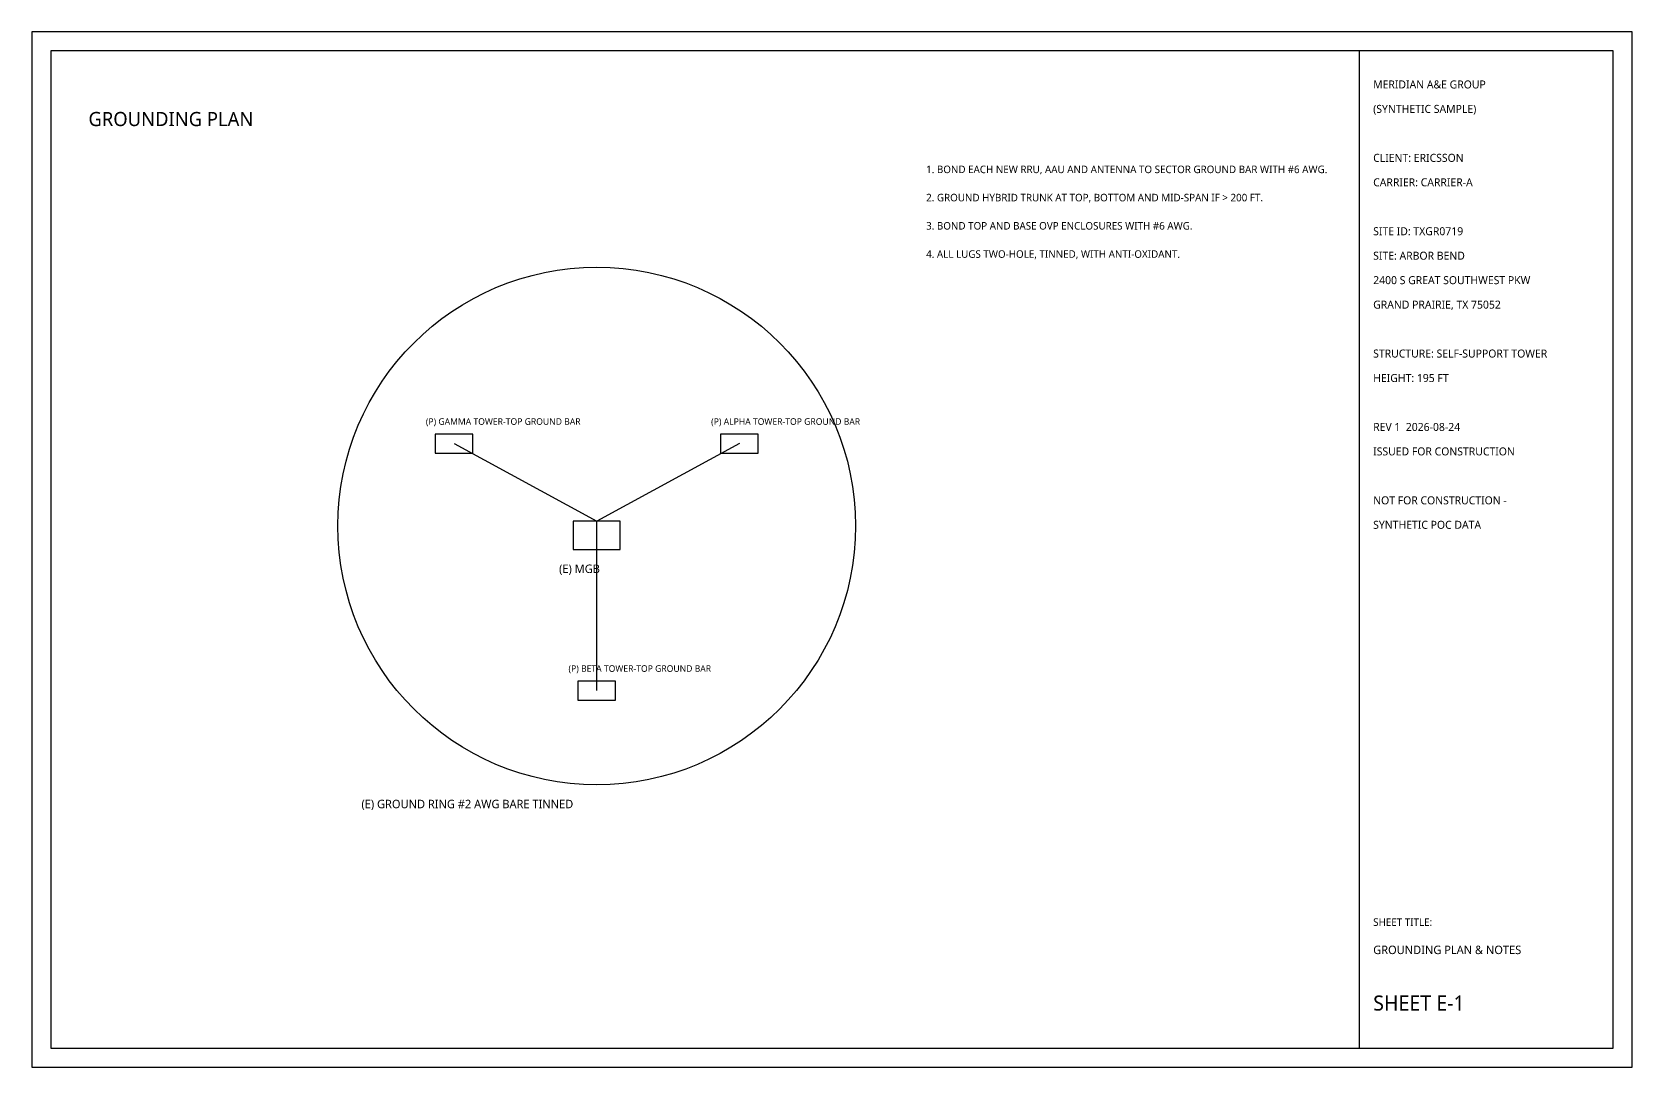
# Model space of a CAD drawing. Extents: x 0 to 1940, y 0 to 220.
# Drawn here: x 1600 to 1940, y 0 to 220 of the extents above; entities that cross this region are included whole.
import ezdxf

# ---------------------------------------------------------------- set-up
doc = ezdxf.new("R2010")
doc.units = 0
for name, color, linetype in [('A-BORDER', 7, 'Continuous'), ('A-TEXT', 7, 'Continuous'), ('A-TITLE', 7, 'Continuous'), ('E-GROUND', 2, 'Continuous')]:
    doc.layers.add(name, color=color, linetype=linetype)
doc.styles.add('OpenSans', font='OpenSans-Regular.ttf')

msp = doc.modelspace()

# ---------------------------------------------------------------- linework, layer by layer
at = {"layer": 'A-BORDER'}
for points in [[(1600, 0), (1940, 0), (1940, 220), (1600, 220)], [(1604, 4), (1936, 4), (1936, 216), (1604, 216)]]:
    msp.add_lwpolyline(points, close=True, dxfattribs=at)
at = {"layer": 'A-TITLE'}
msp.add_lwpolyline([(1882, 4), (1936, 4), (1936, 216), (1882, 216)], close=True, dxfattribs=at)
at = {"layer": 'E-GROUND'}
for p in [(1689.69, 132.5), (1750.31, 132.5), (1720, 80)]:
    msp.add_line(p, (1720, 116), dxfattribs=at)
for points in [[(1685.69, 130.5), (1693.69, 130.5), (1693.69, 134.5), (1685.69, 134.5)], [(1746.31, 130.5), (1754.31, 130.5), (1754.31, 134.5), (1746.31, 134.5)], [(1715, 110), (1725, 110), (1725, 116), (1715, 116)], [(1716, 78), (1724, 78), (1724, 82), (1716, 82)]]:
    msp.add_lwpolyline(points, close=True, dxfattribs=at)
msp.add_circle((1720, 115), 55, dxfattribs=at)

# ---------------------------------------------------------------- texts
at = {"layer": 'A-TEXT', "style": 'OpenSans'}
for s, height, p in [('GROUNDING PLAN', 3, (1612, 200)), ('1. BOND EACH NEW RRU, AAU AND ANTENNA TO SECTOR GROUND BAR WITH #6 AWG.', 1.6, (1790, 190)), ('2. GROUND HYBRID TRUNK AT TOP, BOTTOM AND MID-SPAN IF > 200 FT.', 1.6, (1790, 184)), ('3. BOND TOP AND BASE OVP ENCLOSURES WITH #6 AWG.', 1.6, (1790, 178)), ('4. ALL LUGS TWO-HOLE, TINNED, WITH ANTI-OXIDANT.', 1.6, (1790, 172)), ('(P) GAMMA TOWER-TOP GROUND BAR', 1.4, (1683.69, 136.5)), ('(P) ALPHA TOWER-TOP GROUND BAR', 1.4, (1744.31, 136.5)), ('(E) MGB', 1.8, (1712, 105)), ('(P) BETA TOWER-TOP GROUND BAR', 1.4, (1714, 84)), ('(E) GROUND RING #2 AWG BARE TINNED', 1.8, (1670, 55))]:
    msp.add_text(s, height=height, dxfattribs=at).set_placement(p)
at = {"layer": 'A-TITLE', "style": 'OpenSans'}
for s, height, p in [('MERIDIAN A&E GROUP', 1.7, (1885, 208)), ('(SYNTHETIC SAMPLE)', 1.7, (1885, 202.8)), ('CLIENT: ERICSSON', 1.7, (1885, 192.4)), ('CARRIER: CARRIER-A', 1.7, (1885, 187.2)), ('SITE ID: TXGR0719', 1.7, (1885, 176.8)), ('SITE: ARBOR BEND', 1.7, (1885, 171.6)), ('2400 S GREAT SOUTHWEST PKW', 1.7, (1885, 166.4)), ('GRAND PRAIRIE, TX 75052', 1.7, (1885, 161.2)), ('STRUCTURE: SELF-SUPPORT TOWER', 1.7, (1885, 150.8)), ('HEIGHT: 195 FT', 1.7, (1885, 145.6)), ('REV 1  2026-08-24', 1.7, (1885, 135.2)), ('ISSUED FOR CONSTRUCTION', 1.7, (1885, 130)), ('NOT FOR CONSTRUCTION -', 1.7, (1885, 119.6)), ('SYNTHETIC POC DATA', 1.7, (1885, 114.4)), ('SHEET TITLE:', 1.6, (1885, 30)), ('GROUNDING PLAN & NOTES', 1.8, (1885, 24)), ('SHEET E-1', 3.2, (1885, 12))]:
    msp.add_text(s, height=height, dxfattribs=at).set_placement(p)

doc.saveas('drawing.dxf')
